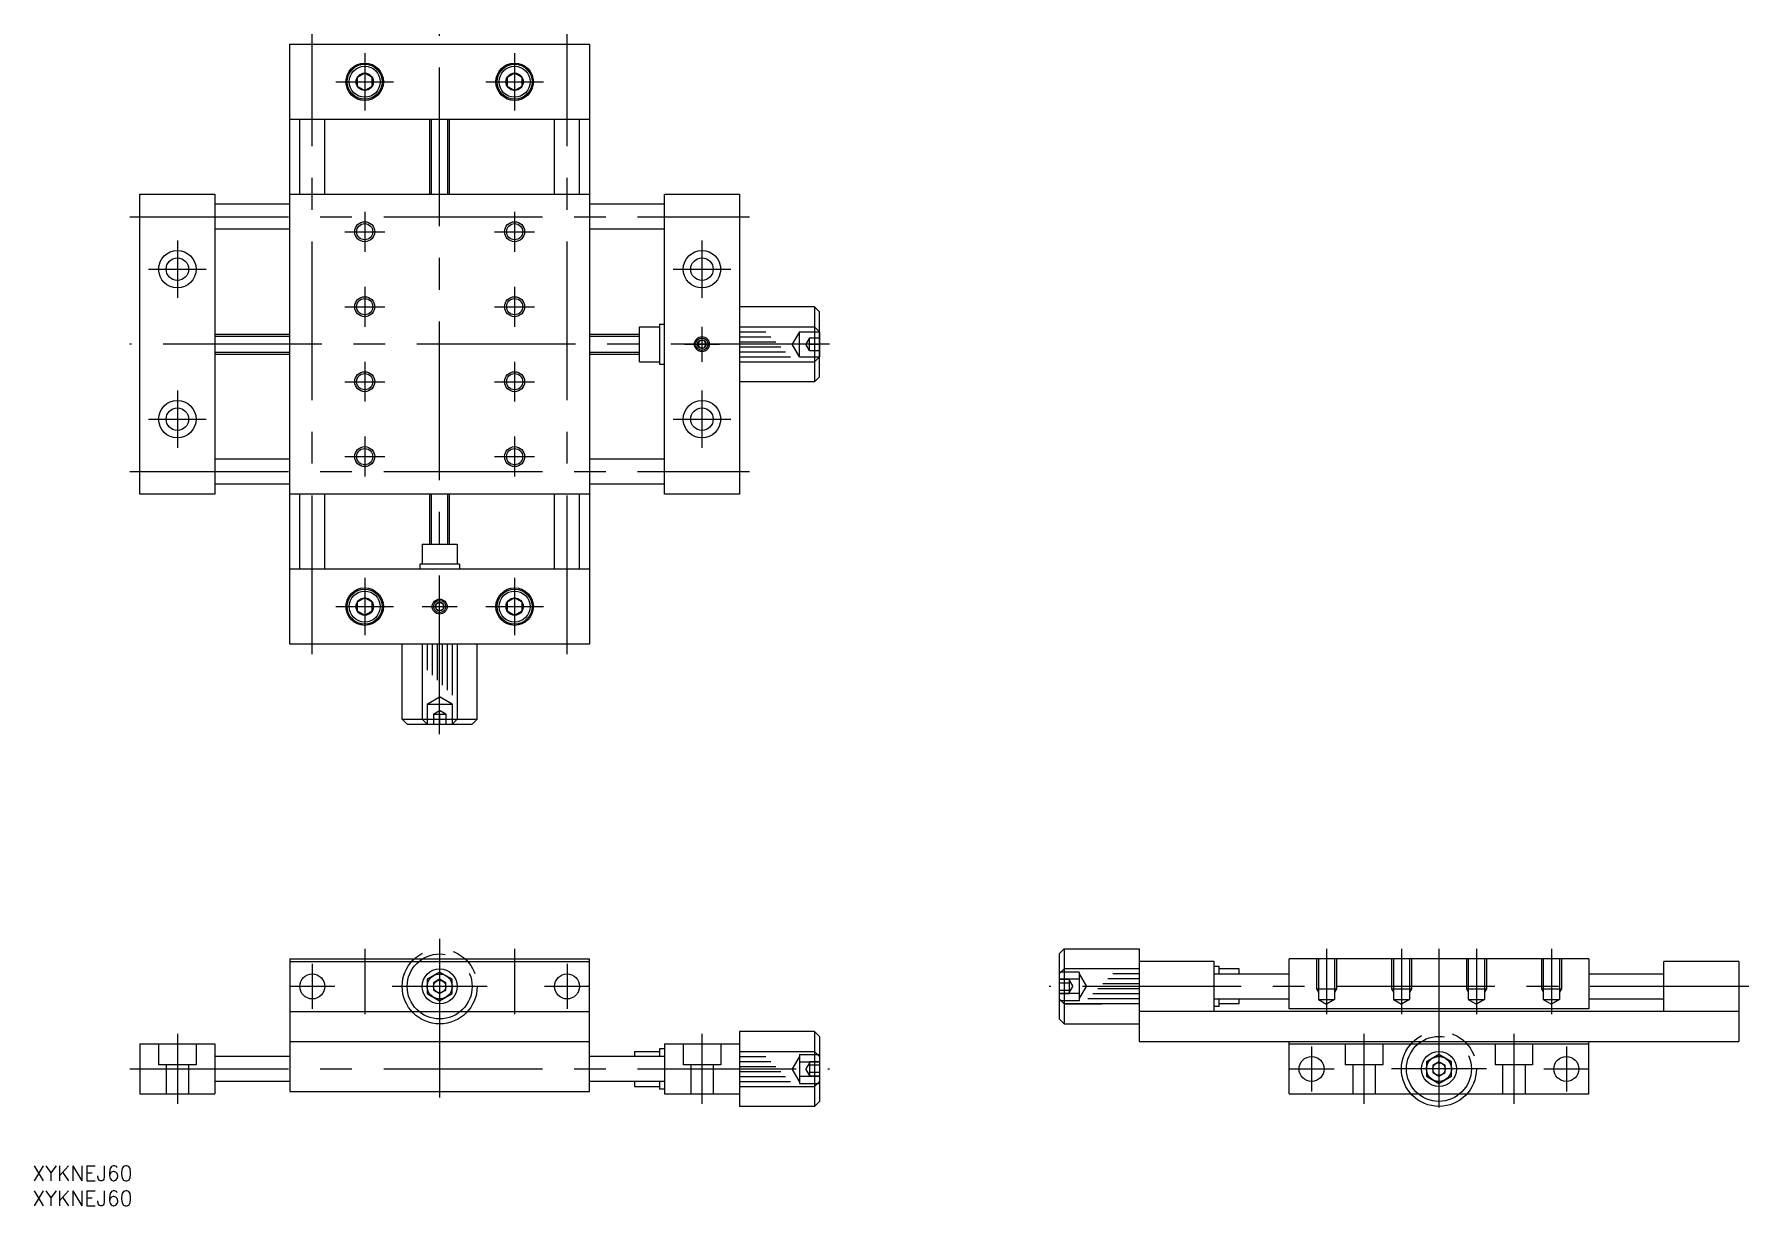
# Model space of a CAD drawing. Extents: x -81 to 262, y -172 to 62.
import ezdxf

# ---------------------------------------------------------------- set-up
doc = ezdxf.new("R2010")
doc.units = 0
for name, pattern in [('CENTER', [50.8, 31.75, -6.35, 6.35, -6.35]), ('DASHED', [19.05, 12.7, -6.35]), ('PHANTOM', [63.5, 31.75, -6.35, 6.35, -6.35, 6.35, -6.35])]:
    doc.linetypes.add(name, pattern=pattern)
doc.layers.get('0').update_dxf_attribs({"linetype": 'CONTINUOUS'})
doc.layers.add('CENTER', color=1, linetype='CENTER')
doc.styles.get("Standard").update_dxf_attribs({"font": 'txt.shx', "height": 3, "bigfont": 'bigfont.shx'})

msp = doc.modelspace()

# ---------------------------------------------------------------- linework, layer by layer
at = {"color": 7, "linetype": 'CONTINUOUS'}
for p, q in [((-30, -60), (-30, 60)), ((-30, 60), (30, 60)), ((30, 60), (30, -60)), ((-15, 54.23), (-16.5, 53.37)), ((-16.5, 53.37), (-16.5, 51.63)), ((-16.5, 51.63), (-15, 50.77)), ((-13.5, 53.37), (-15, 54.23)), ((-15, 50.77), (-13.5, 51.63)), ((-13.5, 51.63), (-13.5, 53.37)), ((15, 54.23), (13.5, 53.37)), ((13.5, 53.37), (13.5, 51.63)), ((13.5, 51.63), (15, 50.77)), ((16.5, 53.37), (15, 54.23)), ((15, 50.77), (16.5, 51.63)), ((16.5, 51.63), (16.5, 53.37)), ((-30, 45), (30, 45)), ((-28, 30), (-28, 45)), ((-23, 30), (-23, 45)), ((-2, 30), (-2, 45)), ((2, 30), (2, 45)), ((23, 30), (23, 45)), ((28, 30), (28, 45)), ((-60, -30), (-60, 30)), ((-60, 30), (-45, 30)), ((-45, 30), (-45, -30)), ((-30, 28), (-45, 28)), ((-30, 30), (30, 30)), ((45, 28), (30, 28)), ((45, -30), (45, 30)), ((45, 30), (60, 30)), ((60, 30), (60, -30)), ((-30, 23), (-45, 23)), ((45, 23), (30, 23)), ((40, -3.5), (40, 3.5)), ((40, 3.5), (44, 3.5)), ((44, 4), (45, 4)), ((44, 4), (44, -4)), ((60, 3.5), (75, 3.5)), ((76, 2.5), (75, 3.5)), ((75, 3.5), (75, -3.5)), ((-45, 2), (-30, 2)), ((30, 2), (40, 2)), ((52.07, 0.75), (51.63, 0)), ((51.63, 0), (52.07, -0.75)), ((52.93, 0.75), (52.07, 0.75)), ((53.37, 0), (52.93, 0.75)), ((52.93, -0.75), (53.37, 0)), ((60, 2.5), (65.25, 2.5)), ((60, 1.5), (66.25, 1.5)), ((60, 0.5), (67.25, 0.5)), ((76, 2.5), (76, -2.5)), ((-45, -2), (-30, -2)), ((30, -2), (40, -2)), ((52.07, -0.75), (52.93, -0.75)), ((60, -0.5), (68.25, -0.5)), ((60, -1.5), (69.25, -1.5)), ((60, -2.5), (70.25, -2.5)), ((75, -3.5), (76, -2.5)), ((40, -3.5), (44, -3.5)), ((44, -4), (45, -4)), ((60, -3.5), (75, -3.5)), ((-30, -23), (-45, -23)), ((45, -23), (30, -23)), ((-45, -30), (-60, -30)), ((-30, -28), (-45, -28)), ((30, -30), (-30, -30)), ((-28, -45), (-28, -30)), ((-23, -45), (-23, -30)), ((-2, -40), (-2, -30)), ((2, -40), (2, -30)), ((23, -45), (23, -30)), ((28, -45), (28, -30)), ((45, -28), (30, -28)), ((60, -30), (45, -30)), ((-3.5, -40), (3.5, -40)), ((-3.5, -40), (-3.5, -44)), ((3.5, -40), (3.5, -44)), ((-4, -44), (-4, -45)), ((4, -44), (-4, -44)), ((4, -44), (4, -45)), ((30, -45), (-30, -45)), ((-15, -50.77), (-16.5, -51.63)), ((-13.5, -51.63), (-15, -50.77)), ((15, -50.77), (13.5, -51.63)), ((16.5, -51.63), (15, -50.77)), ((-16.5, -51.63), (-16.5, -53.37)), ((-16.5, -53.37), (-15, -54.23)), ((-15, -54.23), (-13.5, -53.37)), ((-13.5, -53.37), (-13.5, -51.63)), ((0, -51.63), (-0.75, -52.07)), ((-0.75, -52.07), (-0.75, -52.93)), ((-0.75, -52.93), (0, -53.37)), ((0.75, -52.07), (0, -51.63)), ((0, -53.37), (0.75, -52.93)), ((0.75, -52.93), (0.75, -52.07)), ((13.5, -51.63), (13.5, -53.37)), ((13.5, -53.37), (15, -54.23)), ((15, -54.23), (16.5, -53.37)), ((16.5, -53.37), (16.5, -51.63)), ((30, -60), (-30, -60)), ((-3.5, -60), (-3.5, -75)), ((-2.5, -60), (-2.5, -65.25)), ((-1.5, -60), (-1.5, -66.25)), ((-0.5, -60), (-0.5, -67.25)), ((0.5, -60), (0.5, -68.25)), ((1.5, -60), (1.5, -69.25)), ((2.5, -60), (2.5, -70.25)), ((3.5, -60), (3.5, -75)), ((-2.5, -76), (-3.5, -75)), ((-3.5, -75), (3.5, -75)), ((2.5, -76), (3.5, -75)), ((-2.5, -76), (2.5, -76)), ((-30, -123), (-30, -149.5)), ((-30, -123), (30, -123)), ((-30, -123.5), (30, -123.5)), ((30, -149.5), (30, -123)), ((155, -123.5), (140, -123.5)), ((140, -123.5), (140, -139.5)), ((155, -133.5), (155, -123.5)), ((170, -133), (170, -123)), ((230, -123), (170, -123)), ((230, -123), (230, -133)), ((245, -133.5), (245, -123.5)), ((260, -123.5), (245, -123.5)), ((260, -123.5), (260, -139.5)), ((124, -126), (125, -125)), ((124, -126), (124, -131)), ((140, -125), (125, -125)), ((125, -125), (125, -132)), ((140, -126), (134.75, -126)), ((156, -124.5), (155, -124.5)), ((155, -126), (170, -126)), ((156, -126), (156, -124.5)), ((160, -125), (156, -125)), ((160, -126), (160, -125)), ((230, -126), (245, -126)), ((0, -127.06), (-1.25, -127.78)), ((-1.25, -127.78), (-1.25, -129.22)), ((-1.25, -129.22), (0, -129.94)), ((1.25, -127.78), (0, -127.06)), ((0, -129.94), (1.25, -129.22)), ((1.25, -129.22), (1.25, -127.78)), ((140, -130), (130.75, -130)), ((140, -129), (131.75, -129)), ((140, -128), (132.75, -128)), ((140, -127), (133.75, -127)), ((-30, -133.5), (30, -133.5)), ((125, -132), (124, -131)), ((140, -132), (125, -132)), ((125, -132), (132.5, -132)), ((140, -131), (129.75, -131)), ((260, -133.5), (140, -133.5)), ((155, -131), (170, -131)), ((156, -132.5), (155, -132.5)), ((156, -132.5), (156, -131)), ((160, -132), (156, -132)), ((160, -132), (160, -131)), ((230, -133), (170, -133)), ((230, -131), (245, -131)), ((-60, -140), (-45, -140)), ((-60, -140), (-60, -150)), ((-45, -140), (-45, -150)), ((-30, -139.5), (30, -139.5)), ((45, -140), (45, -150)), ((45, -140), (60, -140)), ((60, -140), (60, -150)), ((140, -139.5), (260, -139.5)), ((170, -150), (170, -139.5)), ((170, -140), (230, -140)), ((230, -150), (230, -139.5)), ((-30, -142.5), (-45, -142.5)), ((45, -142.5), (30, -142.5)), ((39, -141.5), (39, -142.5)), ((39, -141.5), (44, -141.5)), ((45, -141), (44, -141)), ((44, -141), (44, -142.5)), ((60, -141.5), (75, -141.5)), ((60, -142.5), (65.25, -142.5)), ((60, -143.5), (66.25, -143.5)), ((76, -142.5), (75, -141.5)), ((75, -141.5), (75, -148.5)), ((76, -142.5), (76, -147.5)), ((200, -143.56), (198.75, -144.28)), ((201.25, -144.28), (200, -143.56)), ((-30, -147.5), (-45, -147.5)), ((45, -147.5), (30, -147.5)), ((39, -147.5), (39, -148.5)), ((44, -147.5), (44, -149)), ((60, -144.5), (67.25, -144.5)), ((60, -145.5), (68.25, -145.5)), ((60, -146.5), (69.25, -146.5)), ((60, -147.5), (70.25, -147.5)), ((75, -148.5), (76, -147.5)), ((198.75, -144.28), (198.75, -145.72)), ((198.75, -145.72), (200, -146.44)), ((200, -146.44), (201.25, -145.72)), ((201.25, -145.72), (201.25, -144.28)), ((-60, -150), (-45, -150)), ((-30, -149.5), (30, -149.5)), ((39, -148.5), (44, -148.5)), ((44, -149), (45, -149)), ((45, -150), (60, -150)), ((60, -148.5), (75, -148.5)), ((170, -150), (230, -150))]:
    msp.add_line(p, q, dxfattribs=at)
at = {"color": 3, "linetype": 'CONTINUOUS'}
for p, q in [((-1.62, 30), (-1.62, 45)), ((1.62, 30), (1.62, 45)), ((-45, 1.62), (-30, 1.62)), ((30, 1.62), (40, 1.62)), ((-45, -1.62), (-30, -1.62)), ((30, -1.62), (40, -1.62)), ((-1.62, -40), (-1.62, -30)), ((1.62, -40), (1.62, -30))]:
    msp.add_line(p, q, dxfattribs=at)
at = {"color": 3, "linetype": 'PHANTOM'}
for p, q in [((75, 7.5), (60, 7.5)), ((76, 6.5), (75, 7.5)), ((75, 7.5), (75, -7.5)), ((76, -6.5), (76, 6.5)), ((72, 2.5), (70.56, 0)), ((72, -2.5), (70.56, 0)), ((72, -2.5), (72, 2.5)), ((72, 2.5), (76, 2.5)), ((76, 0), (72, 0)), ((72, -2.5), (76, -2.5)), ((75, -7.5), (76, -6.5)), ((75, -7.5), (60, -7.5)), ((-7.5, -75), (-7.5, -60)), ((7.5, -75), (7.5, -60)), ((-2.5, -72), (0, -70.56)), ((-2.5, -72), (2.5, -72)), ((-2.5, -72), (-2.5, -76)), ((2.5, -72), (0, -70.56)), ((0, -76), (0, -72)), ((2.5, -72), (2.5, -76)), ((-6.5, -76), (-7.5, -75)), ((-7.5, -75), (7.5, -75)), ((6.5, -76), (7.5, -75)), ((-6.5, -76), (6.5, -76)), ((124, -122), (125, -121)), ((124, -122), (124, -135)), ((125, -121), (125, -136)), ((125, -121), (140, -121)), ((140, -121), (140, -123.5)), ((0, -125.61), (-2.5, -127.06)), ((2.5, -127.06), (0, -125.61)), ((128, -125.61), (124, -125.61)), ((128, -125.61), (128, -131.39)), ((128, -126), (129.44, -128.5)), ((-2.5, -127.06), (-2.5, -129.94)), ((-2.5, -129.94), (0, -131.39)), ((0, -131.39), (2.5, -129.94)), ((2.5, -129.94), (2.5, -127.06)), ((128, -127.06), (124, -127.06)), ((128, -129.94), (124, -129.94)), ((128, -131), (129.44, -128.5)), ((128, -131.39), (124, -131.39)), ((124, -135), (125, -136)), ((125, -136), (140, -136)), ((75, -137.5), (60, -137.5)), ((60, -137.5), (60, -140)), ((75, -137.5), (75, -152.5)), ((76, -138.5), (75, -137.5)), ((76, -138.5), (76, -151.5)), ((72, -142.5), (70.56, -145)), ((72, -142.11), (72, -147.89)), ((72, -142.11), (76, -142.11)), ((72, -143.56), (76, -143.56)), ((200, -142.11), (197.5, -143.56)), ((197.5, -143.56), (197.5, -146.44)), ((202.5, -143.56), (200, -142.11)), ((202.5, -146.44), (202.5, -143.56)), ((72, -147.5), (70.56, -145)), ((72, -146.44), (76, -146.44)), ((197.5, -146.44), (200, -147.89)), ((200, -147.89), (202.5, -146.44)), ((60, -150), (60, -152.5)), ((72, -147.89), (76, -147.89)), ((75, -152.5), (60, -152.5)), ((76, -151.5), (75, -152.5))]:
    msp.add_line(p, q, dxfattribs=at)
at = {"color": 3, "linetype": 'DASHED'}
for p, q in [((74, 1.25), (73.28, 0)), ((74, -1.25), (74, 1.25)), ((74, 1.25), (76, 1.25)), ((74, 0), (76, 0)), ((74, -1.25), (73.28, 0)), ((74, -1.25), (76, -1.25)), ((-1.25, -74), (0, -73.28)), ((-1.25, -74), (-1.25, -76)), ((-1.25, -74), (1.25, -74)), ((1.25, -74), (0, -73.28)), ((0, -74), (0, -76)), ((1.25, -74), (1.25, -76)), ((175.5, -123), (175.5, -129)), ((175.88, -123), (175.88, -131.1)), ((179.12, -123), (179.12, -131.1)), ((179.5, -123), (179.5, -129)), ((190.5, -123), (190.5, -129)), ((190.88, -123), (190.88, -131.1)), ((194.12, -123), (194.12, -131.1)), ((194.5, -123), (194.5, -129)), ((205.5, -123), (205.5, -129)), ((205.88, -123), (205.88, -131.1)), ((209.12, -123), (209.12, -131.1)), ((209.5, -123), (209.5, -129)), ((220.5, -123), (220.5, -129)), ((220.88, -123), (220.88, -131.1)), ((224.12, -123), (224.12, -131.1)), ((224.5, -123), (224.5, -129)), ((124, -127.06), (126, -127.06)), ((124, -127.78), (126, -127.78)), ((124, -129.22), (126, -129.22)), ((124, -129.94), (126, -129.94)), ((126, -127.06), (126, -129.94)), ((126, -127.25), (126.72, -128.5)), ((126, -129.75), (126.72, -128.5)), ((175.5, -129), (179.5, -129)), ((175.5, -129), (175.88, -129.66)), ((179.5, -129), (179.12, -129.66)), ((190.5, -129), (194.5, -129)), ((190.5, -129), (190.88, -129.66)), ((194.5, -129), (194.12, -129.66)), ((205.5, -129), (209.5, -129)), ((205.5, -129), (205.88, -129.66)), ((209.5, -129), (209.12, -129.66)), ((220.5, -129), (224.5, -129)), ((220.5, -129), (220.88, -129.66)), ((224.5, -129), (224.12, -129.66)), ((175.88, -131.1), (177.5, -132.04)), ((175.88, -131.1), (179.12, -131.1)), ((179.12, -131.1), (177.5, -132.04)), ((190.88, -131.1), (192.5, -132.04)), ((190.88, -131.1), (194.12, -131.1)), ((194.12, -131.1), (192.5, -132.04)), ((205.88, -131.1), (207.5, -132.04)), ((205.88, -131.1), (209.12, -131.1)), ((209.12, -131.1), (207.5, -132.04)), ((220.88, -131.1), (222.5, -132.04)), ((220.88, -131.1), (224.12, -131.1)), ((224.12, -131.1), (222.5, -132.04)), ((-56.25, -140), (-56.25, -144.2)), ((-48.75, -140), (-48.75, -144.2)), ((48.75, -140), (48.75, -144.2)), ((56.25, -140), (56.25, -144.2)), ((181.25, -140), (181.25, -144.2)), ((188.75, -140), (188.75, -144.2)), ((211.25, -140), (211.25, -144.2)), ((218.75, -140), (218.75, -144.2)), ((74, -143.75), (73.28, -145)), ((74, -143.56), (74, -146.44)), ((76, -143.56), (74, -143.56)), ((-48.75, -144.2), (-56.25, -144.2)), ((-54.75, -144.2), (-54.75, -150)), ((-50.25, -144.2), (-50.25, -150)), ((56.25, -144.2), (48.75, -144.2)), ((50.25, -144.2), (50.25, -150)), ((54.75, -144.2), (54.75, -150)), ((74, -146.25), (73.28, -145)), ((76, -144.28), (74, -144.28)), ((76, -145.72), (74, -145.72)), ((76, -146.44), (74, -146.44)), ((188.75, -144.2), (181.25, -144.2)), ((182.75, -144.2), (182.75, -150)), ((187.25, -144.2), (187.25, -150)), ((218.75, -144.2), (211.25, -144.2)), ((212.75, -144.2), (212.75, -150)), ((217.25, -144.2), (217.25, -150))]:
    msp.add_line(p, q, dxfattribs=at)
at = {"color": 7, "linetype": 'CONTINUOUS'}
for centre, radius in [((-15, 52.5), 3.75), ((-15, 52.5), 3.5), ((-15, 52.5), 3.1), ((15, 52.5), 3.75), ((15, 52.5), 3.5), ((15, 52.5), 3.1), ((-15, 52.5), 1.73), ((15, 52.5), 1.73), ((-15, 22.5), 1.62), ((15, 22.5), 1.62), ((-52.5, 15), 3.75), ((-52.5, 15), 2.25), ((52.5, 15), 3.75), ((52.5, 15), 2.25), ((-15, 7.5), 1.62), ((15, 7.5), 1.62), ((52.5, 0), 1.5), ((52.5, 0), 1.23), ((52.5, 0), 0.866), ((-15, -7.5), 1.62), ((15, -7.5), 1.62), ((-52.5, -15), 3.75), ((-52.5, -15), 2.25), ((52.5, -15), 3.75), ((52.5, -15), 2.25), ((-15, -22.5), 1.62), ((15, -22.5), 1.62), ((-15, -52.5), 3.75), ((-15, -52.5), 3.5), ((-15, -52.5), 3.1), ((-15, -52.5), 1.73), ((0, -52.5), 1.5), ((0, -52.5), 1.23), ((15, -52.5), 3.75), ((15, -52.5), 3.5), ((15, -52.5), 3.1), ((15, -52.5), 1.73), ((0, -52.5), 0.866), ((-25.5, -128.5), 2.5), ((0, -128.5), 3.5), ((0, -128.5), 2.5), ((25.5, -128.5), 2.5), ((0, -128.5), 1.25), ((174.5, -145), 2.5), ((200, -145), 3.5), ((200, -145), 2.5), ((200, -145), 1.25), ((225.5, -145), 2.5)]:
    msp.add_circle(centre, radius, dxfattribs=at)
at = {"color": 3, "linetype": 'CONTINUOUS'}
for centre in [(-15, 22.5), (15, 22.5), (-15, 7.5), (15, 7.5), (-15, -7.5), (15, -7.5), (-15, -22.5), (15, -22.5)]:
    msp.add_circle(centre, 2, dxfattribs=at)
at = {"color": 3, "linetype": 'PHANTOM'}
for centre, radius in [((0, -128.5), 7.5), ((0, -128.5), 6.5), ((0, -128.5), 2.5), ((200, -145), 7.5), ((200, -145), 6.5), ((200, -145), 2.5)]:
    msp.add_circle(centre, radius, dxfattribs=at)
at = {"layer": 'CENTER', "color": 1, "linetype": 'CENTER'}
for p, q in [((-25.5, -62), (-25.5, 62)), ((0, -78), (0, 62)), ((25.5, -62), (25.5, 62)), ((-15, 58.25), (-15, 46.75)), ((15, 58.25), (15, 46.75)), ((-20.75, 52.5), (-9.25, 52.5)), ((9.25, 52.5), (20.75, 52.5)), ((-62, 25.5), (62, 25.5)), ((-15, 26.5), (-15, 18.5)), ((15, 26.5), (15, 18.5)), ((-52.5, 20.75), (-52.5, 9.25)), ((-19, 22.5), (-11, 22.5)), ((11, 22.5), (19, 22.5)), ((52.5, 20.75), (52.5, 9.25)), ((-58.25, 15), (-46.75, 15)), ((46.75, 15), (58.25, 15)), ((-15, 11.5), (-15, 3.5)), ((15, 11.5), (15, 3.5)), ((-19, 7.5), (-11, 7.5)), ((11, 7.5), (19, 7.5)), ((52.5, 3.5), (52.5, -3.5)), ((78, 0), (-62, 0)), ((49, 0), (56, 0)), ((-15, -3.5), (-15, -11.5)), ((15, -3.5), (15, -11.5)), ((-52.5, -9.25), (-52.5, -20.75)), ((-19, -7.5), (-11, -7.5)), ((11, -7.5), (19, -7.5)), ((52.5, -9.25), (52.5, -20.75)), ((-58.25, -15), (-46.75, -15)), ((46.75, -15), (58.25, -15)), ((-15, -18.5), (-15, -26.5)), ((15, -18.5), (15, -26.5)), ((-19, -22.5), (-11, -22.5)), ((11, -22.5), (19, -22.5)), ((-62, -25.5), (62, -25.5)), ((-15, -46.75), (-15, -58.25)), ((15, -46.75), (15, -58.25)), ((-20.75, -52.5), (-9.25, -52.5)), ((-3.5, -52.5), (3.5, -52.5)), ((9.25, -52.5), (20.75, -52.5)), ((0, -119), (0, -152)), ((-15, -121), (-15, -134.04)), ((15, -121), (15, -134.04)), ((177.5, -121), (177.5, -134.04)), ((192.5, -121), (192.5, -134.04)), ((200, -121), (200, -154.5)), ((207.5, -121), (207.5, -134.04)), ((222.5, -121), (222.5, -134.04)), ((-25.5, -124), (-25.5, -133)), ((25.5, -124), (25.5, -133)), ((-21, -128.5), (-30, -128.5)), ((9.5, -128.5), (-9.5, -128.5)), ((30, -128.5), (21, -128.5)), ((262, -128.5), (122, -128.5)), ((-52.5, -138), (-52.5, -152)), ((52.5, -138), (52.5, -152)), ((174.5, -140.5), (174.5, -149.5)), ((185, -138), (185, -152)), ((215, -138), (215, -152)), ((225.5, -140.5), (225.5, -149.5)), ((-62, -145), (78, -145)), ((170, -145), (179, -145)), ((209.5, -145), (190.5, -145)), ((221, -145), (230, -145))]:
    msp.add_line(p, q, dxfattribs=at)

# ---------------------------------------------------------------- texts
at = {"color": 7, "linetype": 'CONTINUOUS'}
for p in [(-81.52, -167.37), (-81.52, -172.37)]:
    msp.add_text('XYKNEJ60', height=3, dxfattribs=at).set_placement(p)

doc.saveas('drawing.dxf')
